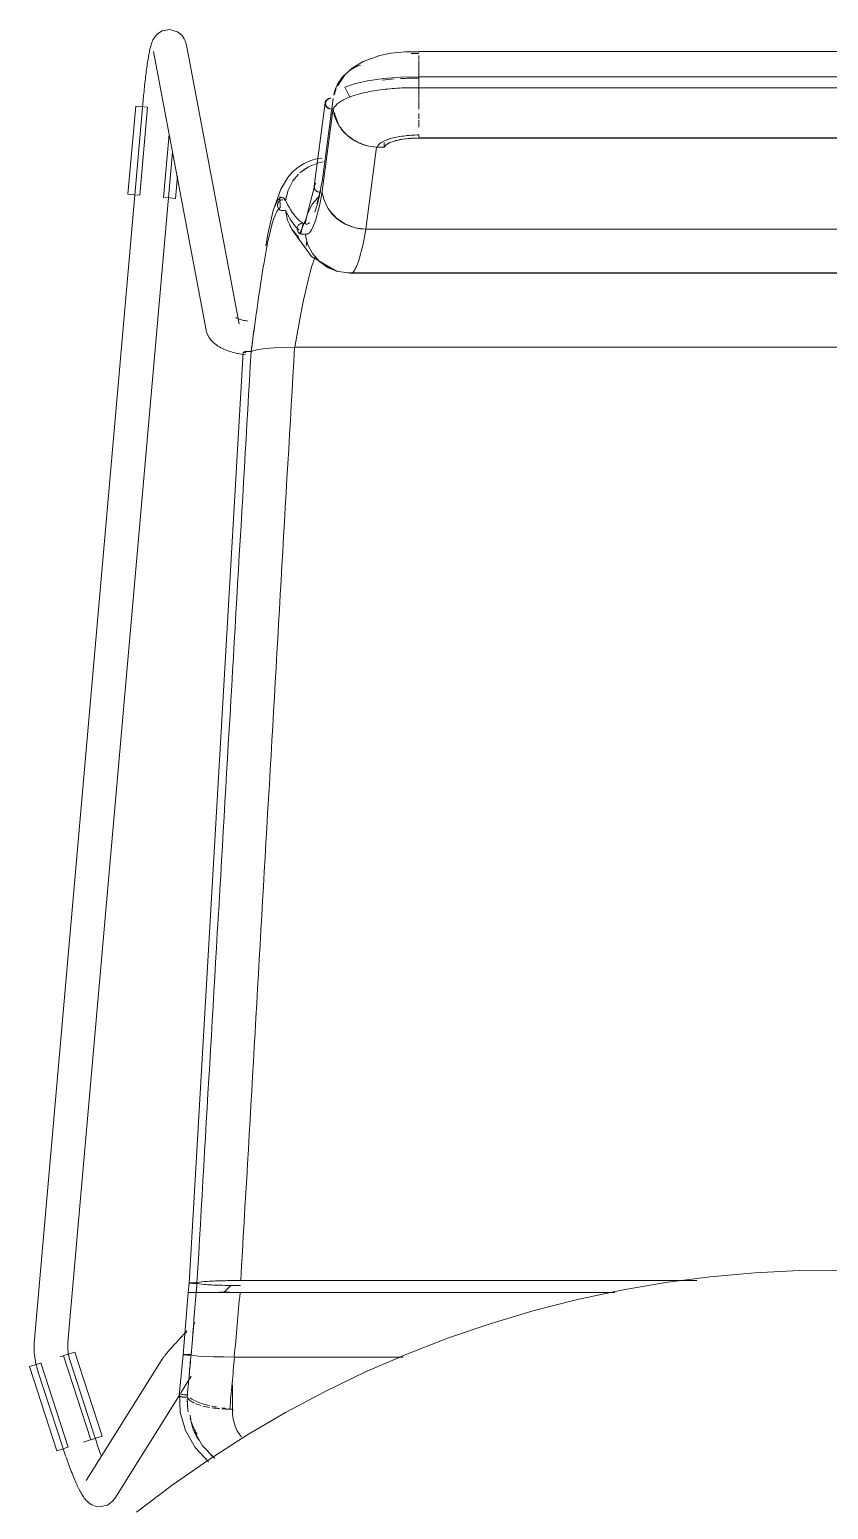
# Model space of a CAD drawing. Header units: millimetres. Extents: x 155927 to 295199, y -4084 to 97293.
# Drawn here: x 157000 to 157285, y 12421 to 12948 of the extents above; entities that cross this region are included whole.
import ezdxf

# ---------------------------------------------------------------- set-up
doc = ezdxf.new("R2010")
doc.units = ezdxf.units.MM
doc.header["$MEASUREMENT"] = 0
doc.layers.add('I-FURN', color=8, linetype='CONTINUOUS', lineweight=9)

msp = doc.modelspace()

# ---------------------------------------------------------------- linework, layer by layer
at = {"layer": 'I-FURN'}
for p, q in [((157045.99, 12946.8), (157045.14, 12945.89)), ((157047.65, 12947.84), (157045.99, 12946.8)), ((157050.41, 12948.32), (157047.65, 12947.84)), ((157053.16, 12947.49), (157050.41, 12948.32)), ((157053.16, 12947.49), (157054.74, 12946.17)), ((157043.38, 12941.71), (157043.28, 12941.29)), ((157043.48, 12942.13), (157043.38, 12941.71)), ((157043.59, 12942.53), (157043.48, 12942.13)), ((157043.71, 12942.93), (157043.59, 12942.53)), ((157043.83, 12943.32), (157043.71, 12942.93)), ((157043.97, 12943.73), (157043.83, 12943.32)), ((157044.14, 12944.15), (157043.97, 12943.73)), ((157044.36, 12944.63), (157044.14, 12944.15)), ((157044.66, 12945.19), (157044.36, 12944.63)), ((157045.14, 12945.89), (157044.66, 12945.19)), ((157054.74, 12946.17), (157055.48, 12945.09)), ((157055.48, 12945.09), (157055.86, 12944.29)), ((157055.86, 12944.29), (157056.07, 12943.66)), ((157056.07, 12943.66), (157056.21, 12943.15)), ((157056.21, 12943.15), (157056.3, 12942.73)), ((157075.11, 12843.44), (157056.3, 12942.73)), ((157042.43, 12936.66), (157042.34, 12936.06)), ((157042.52, 12937.24), (157042.43, 12936.66)), ((157042.61, 12937.81), (157042.52, 12937.24)), ((157042.71, 12938.36), (157042.61, 12937.81)), ((157042.8, 12938.9), (157042.71, 12938.36)), ((157042.89, 12939.41), (157042.8, 12938.9)), ((157042.99, 12939.91), (157042.89, 12939.41)), ((157043.08, 12940.39), (157042.99, 12939.91)), ((157043.18, 12940.84), (157043.08, 12940.39)), ((157043.28, 12941.29), (157043.18, 12940.84)), ((157044.51, 12940.5), (157063.32, 12841.21)), ((157119.27, 12937.01), (157115.39, 12934.62)), ((157125.32, 12939.14), (157119.27, 12937.01)), ((157129.35, 12939.93), (157125.32, 12939.14)), ((157134.17, 12940.43), (157129.35, 12939.93)), ((157139.2, 12940.55), (157134.17, 12940.43)), ((157139.2, 12940.55), (157139.2, 12940.38)), ((157434.05, 12940.55), (157139.2, 12940.55)), ((157139.2, 12940.25), (157139.2, 12940.53)), ((157139.2, 12937.3), (157139.2, 12939.05)), ((157139.2, 12934.45), (157139.2, 12937.03)), ((157041.72, 12931.43), (157041.64, 12930.72)), ((157041.81, 12932.13), (157041.72, 12931.43)), ((157041.89, 12932.81), (157041.81, 12932.13)), ((157041.98, 12933.49), (157041.89, 12932.81)), ((157042.07, 12934.15), (157041.98, 12933.49)), ((157042.16, 12934.8), (157042.07, 12934.15)), ((157042.25, 12935.44), (157042.16, 12934.8)), ((157042.34, 12936.06), (157042.25, 12935.44)), ((157112.91, 12932.32), (157110.23, 12928.43)), ((157115.39, 12934.62), (157112.91, 12932.32)), ((157126.54, 12930.93), (157120.92, 12930.08)), ((157132.66, 12931.41), (157126.54, 12930.93)), ((157139.2, 12931.51), (157132.66, 12931.41)), ((157139.2, 12934.29), (157139.2, 12931.27)), ((157139.2, 12931.26), (157139.2, 12934.28)), ((157434.05, 12931.51), (157139.2, 12931.51)), ((157139.2, 12927.66), (157139.2, 12931.51)), ((157139.2, 12931.51), (157139.2, 12931.44)), ((157139.2, 12931.44), (157139.2, 12931.24)), ((157139.2, 12931.24), (157139.2, 12930.94)), ((157139.2, 12930.94), (157139.2, 12930.55)), ((157041.11, 12925.56), (157041.04, 12924.81)), ((157041.18, 12926.31), (157041.11, 12925.56)), ((157041.25, 12927.06), (157041.18, 12926.31)), ((157041.32, 12927.8), (157041.25, 12927.06)), ((157041.4, 12928.54), (157041.32, 12927.8)), ((157041.48, 12929.27), (157041.4, 12928.54)), ((157041.56, 12930), (157041.48, 12929.27)), ((157041.64, 12930.72), (157041.56, 12930)), ((157110.23, 12928.43), (157110.13, 12928.23)), ((157116.23, 12928.98), (157112.77, 12927.82)), ((157112.77, 12927.82), (157114.53, 12924.28)), ((157120.92, 12930.08), (157116.23, 12928.98)), ((157139.2, 12930.55), (157139.2, 12930.09)), ((157139.2, 12930.09), (157139.2, 12929.6)), ((157139.2, 12929.6), (157139.2, 12929.1)), ((157139.2, 12929.1), (157139.2, 12928.63)), ((157139.2, 12928.63), (157139.2, 12928.21)), ((157139.2, 12928.21), (157139.2, 12927.88)), ((157139.2, 12927.88), (157139.2, 12927.66)), ((157139.2, 12927.58), (157139.2, 12923.76)), ((157139.2, 12923.76), (157139.2, 12927.58)), ((157139.2, 12927.55), (157434.05, 12927.55)), ((157041.03, 12924.65), (157002.08, 12481.33)), ((157035.45, 12889.63), (157038.21, 12921.04)), ((157038.21, 12921.04), (157040.26, 12920.86)), ((157039.68, 12889.26), (157042.44, 12920.67)), ((157040.26, 12920.86), (157042.32, 12920.68)), ((157041.04, 12924.81), (157041.03, 12924.65)), ((157105.75, 12922.24), (157101.9, 12892.46)), ((157108.59, 12923.8), (157104.75, 12894.1)), ((157108.13, 12920.27), (157107.82, 12917.83)), ((157139.2, 12920.01), (157139.2, 12923.57)), ((157108.57, 12920.26), (157104.73, 12890.55)), ((157139.2, 12916.54), (157139.2, 12918.38)), ((157139.2, 12913.56), (157139.2, 12916.02)), ((157050.11, 12911), (157048.13, 12888.52)), ((157014.03, 12480.28), (157051.31, 12904.63)), ((157120.27, 12877.18), (157124.13, 12906.46)), ((157124.13, 12906.46), (157126.85, 12906.39)), ((157126.85, 12908.05), (157126.85, 12906.39)), ((157126.85, 12906.39), (157127.49, 12907.25)), ((157127.49, 12907.25), (157128.84, 12908.04)), ((157128.84, 12908.04), (157130.82, 12908.71)), ((157130.82, 12908.71), (157133.31, 12909.22)), ((157133.31, 12909.22), (157136.17, 12909.54)), ((157136.17, 12909.54), (157139.2, 12909.65)), ((157434.05, 12909.7), (157139.2, 12909.7)), ((157139.2, 12909.65), (157434.06, 12909.65)), ((157096.14, 12899.25), (157094.16, 12897.57)), ((157098.33, 12900.63), (157096.14, 12899.25)), ((157099.83, 12899.4), (157096.75, 12897.22)), ((157100.7, 12901.65), (157098.33, 12900.63)), ((157103.35, 12900.8), (157099.83, 12899.4)), ((157103.21, 12902.31), (157100.7, 12901.65)), ((157104.63, 12902.46), (157103.21, 12902.31)), ((157105.09, 12901.17), (157103.35, 12900.8)), ((157103.35, 12900.79), (157105.1, 12901.16)), ((157052.36, 12888.15), (157053.06, 12896.04)), ((157092.42, 12895.6), (157089.92, 12891.49)), ((157094.16, 12897.57), (157092.42, 12895.6)), ((157094.27, 12894.4), (157092.53, 12891.08)), ((157096.26, 12896.76), (157094.27, 12894.4)), ((157096.75, 12897.22), (157098.87, 12898.82)), ((157103.49, 12888.59), (157104.87, 12894.88)), ((157037.5, 12889.45), (157035.45, 12889.63)), ((157039.56, 12889.27), (157037.5, 12889.45)), ((157089.92, 12891.49), (157087.25, 12883.86)), ((157090.72, 12888.37), (157089.55, 12888.69)), ((157089.55, 12888.69), (157089.75, 12884.84)), ((157092.53, 12891.08), (157091.63, 12887.45)), ((157101.91, 12892.54), (157098.94, 12880.93)), ((157103.74, 12889.06), (157101.23, 12886.19)), ((157101.95, 12892.7), (157101.88, 12892.23)), ((157101.88, 12892.23), (157101.95, 12891.76)), ((157102.14, 12893.14), (157101.95, 12892.7)), ((157101.95, 12891.76), (157102.14, 12891.32)), ((157102.43, 12893.52), (157102.14, 12893.14)), ((157102.14, 12891.32), (157102.43, 12890.93)), ((157102.43, 12890.93), (157102.81, 12890.63)), ((157102.81, 12890.63), (157103.27, 12890.44)), ((157103.27, 12890.44), (157103.76, 12890.36)), ((157103.76, 12890.36), (157104.26, 12890.4)), ((157050.32, 12888.33), (157048.26, 12888.51)), ((157052.36, 12888.15), (157050.32, 12888.33)), ((157087.25, 12883.86), (157085.36, 12875.34)), ((157088.75, 12885.74), (157088.83, 12886.23)), ((157088.82, 12886.23), (157088.75, 12885.74)), ((157088.81, 12885.26), (157088.75, 12885.74)), ((157088.75, 12885.74), (157088.81, 12885.26)), ((157089, 12884.8), (157088.81, 12885.26)), ((157088.81, 12885.26), (157088.99, 12884.8)), ((157089.02, 12886.68), (157088.82, 12886.23)), ((157088.83, 12886.23), (157089.02, 12886.68)), ((157088.99, 12884.8), (157089.28, 12884.39)), ((157089.28, 12884.4), (157089, 12884.8)), ((157089.02, 12886.68), (157089.32, 12887.08)), ((157089.32, 12887.08), (157089.02, 12886.68)), ((157089.66, 12884.08), (157089.28, 12884.4)), ((157089.28, 12884.39), (157089.66, 12884.08)), ((157089.71, 12887.39), (157089.32, 12887.08)), ((157089.32, 12887.08), (157089.71, 12887.38)), ((157090.11, 12883.87), (157089.66, 12884.08)), ((157089.66, 12884.08), (157090.11, 12883.87)), ((157089.71, 12887.38), (157090.17, 12887.58)), ((157090.16, 12887.58), (157089.71, 12887.39)), ((157090.6, 12883.78), (157090.11, 12883.87)), ((157090.11, 12883.87), (157090.6, 12883.78)), ((157090.66, 12887.66), (157090.16, 12887.58)), ((157090.17, 12887.58), (157090.66, 12887.65)), ((157091.1, 12883.81), (157090.6, 12883.78)), ((157090.6, 12883.78), (157091.1, 12883.81)), ((157091.58, 12883.96), (157091.1, 12883.81)), ((157091.1, 12883.81), (157091.58, 12883.96)), ((157091.16, 12887.61), (157091.63, 12887.45)), ((157091.63, 12887.45), (157091.16, 12887.61)), ((157092.37, 12880.35), (157091.58, 12883.96)), ((157091.58, 12883.96), (157092.36, 12880.35)), ((157101.23, 12886.19), (157099.48, 12882.79)), ((157102.74, 12886.16), (157103.49, 12888.59)), ((157107.36, 12883.79), (157109.84, 12881.05)), ((157092.36, 12880.35), (157094, 12877.02)), ((157094.01, 12877.02), (157092.37, 12880.35)), ((157093.95, 12876.95), (157093.06, 12878.7)), ((157095.81, 12877.81), (157096, 12878.28)), ((157096, 12878.28), (157095.81, 12877.82)), ((157096, 12878.28), (157096.3, 12878.68)), ((157096.29, 12878.68), (157096, 12878.28)), ((157096.67, 12878.99), (157096.29, 12878.68)), ((157096.3, 12878.68), (157096.68, 12878.99)), ((157097.13, 12879.2), (157096.67, 12878.99)), ((157096.68, 12878.99), (157097.13, 12879.19)), ((157098.94, 12880.93), (157096.77, 12875.6)), ((157097.91, 12879.36), (157097.07, 12875.47)), ((157097.13, 12879.19), (157097.62, 12879.28)), ((157097.62, 12879.28), (157097.13, 12879.2)), ((157097.62, 12879.28), (157098.12, 12879.24)), ((157098.11, 12879.24), (157097.62, 12879.28)), ((157098.58, 12879.08), (157098.11, 12879.24)), ((157098.12, 12879.24), (157098.59, 12879.08)), ((157099.48, 12882.79), (157098.58, 12879.08)), ((157098.59, 12879.08), (157098.81, 12880.49)), ((157109.84, 12881.05), (157112.96, 12878.97)), ((157112.96, 12878.97), (157116.5, 12877.66)), ((157085.36, 12875.34), (157084.62, 12871.27)), ((157100.93, 12867.41), (157093.95, 12876.95)), ((157094, 12877.02), (157096.4, 12874.19)), ((157096.4, 12874.19), (157094.01, 12877.02)), ((157095.81, 12877.82), (157095.74, 12877.32)), ((157095.74, 12877.32), (157095.81, 12876.83)), ((157095.75, 12877.32), (157095.81, 12877.81)), ((157095.81, 12876.83), (157095.75, 12877.32)), ((157096, 12876.37), (157095.81, 12876.83)), ((157095.81, 12876.83), (157096, 12876.37)), ((157096.3, 12875.97), (157096, 12876.37)), ((157096, 12876.37), (157096.29, 12875.97)), ((157096.29, 12875.97), (157096.67, 12875.66)), ((157096.68, 12875.66), (157096.3, 12875.97)), ((157096.67, 12875.66), (157097.13, 12875.45)), ((157097.13, 12875.46), (157096.68, 12875.66)), ((157097.62, 12875.37), (157097.13, 12875.46)), ((157097.13, 12875.45), (157097.62, 12875.37)), ((157098.12, 12875.41), (157097.62, 12875.37)), ((157097.62, 12875.37), (157098.11, 12875.41)), ((157098.11, 12875.41), (157098.58, 12875.57)), ((157098.59, 12875.57), (157098.12, 12875.41)), ((157098.58, 12875.57), (157099.48, 12871.86)), ((157116.5, 12877.66), (157120.27, 12877.18)), ((157452.98, 12877.18), (157120.27, 12877.18)), ((157120.27, 12877.18), (157452.98, 12877.18)), ((157101.24, 12868.47), (157099.48, 12871.86)), ((157099.48, 12871.86), (157101.23, 12868.46)), ((157101.23, 12868.46), (157103.74, 12865.59)), ((157103.74, 12865.6), (157101.24, 12868.47)), ((157109.59, 12862.29), (157100.93, 12867.41)), ((157106.88, 12863.42), (157103.74, 12865.6)), ((157103.74, 12865.59), (157106.88, 12863.42)), ((157109.74, 12862.22), (157106.56, 12863.6)), ((157110.45, 12862.06), (157106.88, 12863.42)), ((157106.88, 12863.42), (157110.45, 12862.05)), ((157114.78, 12861.43), (157109.74, 12862.22)), ((157114.24, 12861.58), (157110.45, 12862.06)), ((157110.45, 12862.05), (157114.24, 12861.58)), ((157459.02, 12861.58), (157114.24, 12861.58)), ((157114.24, 12861.58), (157459.02, 12861.58)), ((157114.77, 12861.43), (157419.57, 12861.43)), ((157063.32, 12841.21), (157063.58, 12840.22)), ((157073.89, 12845.67), (157073.92, 12845.66)), ((157073.92, 12845.66), (157073.99, 12845.61)), ((157073.99, 12845.61), (157074.08, 12845.57)), ((157074.08, 12845.57), (157074.23, 12845.49)), ((157074.23, 12845.49), (157074.42, 12845.4)), ((157074.42, 12845.4), (157074.65, 12845.31)), ((157074.65, 12845.31), (157074.92, 12845.21)), ((157074.92, 12845.21), (157075.23, 12845.1)), ((157075.23, 12845.1), (157075.56, 12844.99)), ((157075.56, 12844.99), (157075.93, 12844.89)), ((157075.93, 12844.89), (157076.32, 12844.78)), ((157076.32, 12844.78), (157076.74, 12844.67)), ((157076.74, 12844.67), (157077.19, 12844.57)), ((157077.19, 12844.57), (157077.66, 12844.47)), ((157077.66, 12844.47), (157078.15, 12844.37)), ((157063.58, 12840.22), (157063.94, 12839.33)), ((157063.94, 12839.33), (157064.38, 12838.54)), ((157064.38, 12838.54), (157064.86, 12837.85)), ((157064.86, 12837.85), (157065.37, 12837.25)), ((157065.37, 12837.25), (157065.89, 12836.73)), ((157065.89, 12836.73), (157066.42, 12836.28)), ((157066.42, 12836.28), (157066.96, 12835.88)), ((157066.96, 12835.88), (157067.49, 12835.52)), ((157057.22, 12501.45), (157076.51, 12833.36)), ((157067.49, 12835.52), (157068.03, 12835.19)), ((157068.03, 12835.19), (157068.57, 12834.9)), ((157068.57, 12834.9), (157069.12, 12834.63)), ((157069.12, 12834.63), (157069.68, 12834.38)), ((157069.68, 12834.38), (157070.25, 12834.15)), ((157070.25, 12834.15), (157070.83, 12833.93)), ((157070.83, 12833.93), (157071.42, 12833.72)), ((157071.42, 12833.72), (157072.03, 12833.53)), ((157072.03, 12833.53), (157072.65, 12833.34)), ((157072.65, 12833.34), (157073.28, 12833.17)), ((157073.28, 12833.17), (157073.92, 12833.01)), ((157073.92, 12833.01), (157074.57, 12832.86)), ((157074.57, 12832.86), (157075.24, 12832.71)), ((157075.24, 12832.71), (157075.92, 12832.58)), ((157075.92, 12832.58), (157076.62, 12832.45)), ((157076.57, 12833.31), (157076.51, 12833.36)), ((157076.52, 12833.36), (157076.58, 12833.31)), ((157076.62, 12832.45), (157077.32, 12832.34)), ((157076.76, 12833.26), (157077.05, 12833.21)), ((157077.05, 12833.21), (157076.76, 12833.26)), ((157077.08, 12833.51), (157076.78, 12833.46)), ((157076.78, 12833.46), (157077.07, 12833.51)), ((157077.05, 12833.21), (157077.43, 12833.18)), ((157077.43, 12833.18), (157077.05, 12833.21)), ((157077.07, 12833.51), (157077.46, 12833.54)), ((157077.46, 12833.54), (157077.08, 12833.51)), ((157077.92, 12833.56), (157077.46, 12833.54)), ((157077.46, 12833.54), (157077.92, 12833.56)), ((157078.41, 12833.57), (157077.92, 12833.56)), ((157077.92, 12833.56), (157078.41, 12833.57)), ((157078.91, 12833.57), (157078.41, 12833.57)), ((157078.41, 12833.57), (157078.91, 12833.57)), ((157079.38, 12833.55), (157078.91, 12833.57)), ((157078.91, 12833.57), (157079.38, 12833.55)), ((157079.38, 12833.55), (157080.28, 12833.95)), ((157080.28, 12833.95), (157079.38, 12833.55)), ((157082.03, 12834.32), (157080.28, 12833.95)), ((157080.28, 12833.95), (157082.02, 12834.31)), ((157082.03, 12834.32), (157084.49, 12834.63)), ((157084.52, 12834.63), (157082.03, 12834.32)), ((157087.63, 12834.87), (157084.52, 12834.63)), ((157084.52, 12834.63), (157087.58, 12834.86)), ((157087.62, 12834.87), (157091.1, 12835.02)), ((157091.16, 12835.02), (157087.63, 12834.87)), ((157091.16, 12835.02), (157094.85, 12835.08)), ((157094.93, 12835.08), (157091.16, 12835.02)), ((157478.33, 12835.08), (157094.93, 12835.08)), ((157094.93, 12835.08), (157478.33, 12835.08)), ((157243.03, 12503.66), (157227.17, 12501.6)), ((157258.97, 12505.08), (157243.03, 12503.66)), ((157274.95, 12505.87), (157258.97, 12505.08)), ((157290.95, 12506.02), (157274.95, 12505.87)), ((157057.22, 12501.45), (157056.95, 12498.09)), ((157057.29, 12501.48), (157057.22, 12501.45)), ((157057.22, 12501.45), (157057.29, 12501.42)), ((157057.48, 12501.51), (157057.29, 12501.48)), ((157057.29, 12501.42), (157057.48, 12501.4)), ((157057.77, 12501.53), (157057.48, 12501.51)), ((157057.48, 12501.4), (157057.78, 12501.37)), ((157058.15, 12501.55), (157057.77, 12501.53)), ((157057.78, 12501.37), (157058.16, 12501.36)), ((157058.6, 12501.56), (157058.15, 12501.55)), ((157058.16, 12501.36), (157058.61, 12501.35)), ((157059.09, 12501.56), (157058.6, 12501.56)), ((157058.61, 12501.35), (157059.1, 12501.34)), ((157059.59, 12501.56), (157059.09, 12501.56)), ((157059.1, 12501.34), (157059.6, 12501.34)), ((157060.06, 12501.55), (157059.59, 12501.56)), ((157059.6, 12501.34), (157060.07, 12501.35)), ((157060.95, 12501.76), (157060.06, 12501.55)), ((157060.07, 12501.35), (157060.97, 12501.14)), ((157062.7, 12501.95), (157060.95, 12501.76)), ((157060.97, 12501.14), (157062.72, 12500.95)), ((157065.2, 12502.12), (157062.7, 12501.95)), ((157062.72, 12500.95), (157065.22, 12500.79)), ((157068.33, 12502.24), (157065.2, 12502.12)), ((157065.22, 12500.79), (157068.33, 12500.66)), ((157071.89, 12502.32), (157068.33, 12502.24)), ((157068.33, 12500.66), (157071.88, 12500.59)), ((157072.19, 12500.7), (157069.62, 12498.03)), ((157071.88, 12500.59), (157075.57, 12500.56)), ((157075.68, 12502.35), (157071.89, 12502.32)), ((157238.27, 12502.35), (157075.68, 12502.35)), ((157075.68, 12502.35), (157238.27, 12502.35)), ((157211.4, 12498.9), (157195.75, 12495.58)), ((157227.17, 12501.6), (157211.4, 12498.9)), ((157055.12, 12475.89), (157056.95, 12498.09)), ((157057.02, 12498.09), (157056.95, 12498.09)), ((157056.95, 12498.09), (157057.02, 12498.09)), ((157057.02, 12498.09), (157056.95, 12498.09)), ((157056.95, 12498.09), (157057.01, 12498.09)), ((157057.01, 12498.09), (157057.2, 12498.09)), ((157057.02, 12498.09), (157057.21, 12498.1)), ((157057.21, 12498.1), (157057.02, 12498.09)), ((157057.21, 12498.09), (157057.02, 12498.09)), ((157057.2, 12498.09), (157057.49, 12498.09)), ((157057.21, 12498.1), (157057.5, 12498.1)), ((157057.5, 12498.1), (157057.21, 12498.1)), ((157057.5, 12498.09), (157057.21, 12498.09)), ((157057.49, 12498.09), (157057.88, 12498.09)), ((157057.5, 12498.1), (157057.89, 12498.1)), ((157057.88, 12498.1), (157057.5, 12498.1)), ((157057.88, 12498.09), (157057.5, 12498.09)), ((157058.33, 12498.1), (157057.88, 12498.1)), ((157058.33, 12498.09), (157057.88, 12498.09)), ((157057.88, 12498.09), (157058.33, 12498.09)), ((157057.89, 12498.1), (157058.34, 12498.1)), ((157058.83, 12498.1), (157058.33, 12498.1)), ((157058.82, 12498.08), (157058.33, 12498.09)), ((157058.33, 12498.09), (157058.82, 12498.08)), ((157058.34, 12498.1), (157058.83, 12498.1)), ((157059.32, 12498.08), (157058.82, 12498.08)), ((157058.82, 12498.08), (157059.32, 12498.08)), ((157058.83, 12498.1), (157059.33, 12498.1)), ((157059.32, 12498.1), (157058.83, 12498.1)), ((157059.79, 12498.1), (157059.32, 12498.1)), ((157059.79, 12498.09), (157059.32, 12498.08)), ((157059.32, 12498.08), (157059.79, 12498.09)), ((157059.33, 12498.1), (157059.8, 12498.1)), ((157060.68, 12498.07), (157059.79, 12498.09)), ((157059.79, 12498.09), (157060.67, 12498.07)), ((157060.67, 12498.07), (157062.42, 12498.06)), ((157062.43, 12498.06), (157060.68, 12498.07)), ((157061.3, 12498.12), (157062.44, 12498.13)), ((157062.44, 12498.13), (157061.3, 12498.12)), ((157062.42, 12498.06), (157064.92, 12498.05)), ((157064.92, 12498.05), (157062.43, 12498.06)), ((157062.44, 12498.13), (157064.94, 12498.14)), ((157064.94, 12498.14), (157062.44, 12498.13)), ((157064.92, 12498.05), (157068.06, 12498.04)), ((157068.06, 12498.04), (157064.93, 12498.05)), ((157071.62, 12498.15), (157068.06, 12498.15)), ((157071.62, 12498.03), (157068.06, 12498.04)), ((157068.06, 12498.04), (157071.62, 12498.03)), ((157068.07, 12498.15), (157071.62, 12498.15)), ((157071.62, 12498.03), (157075.41, 12498.03)), ((157075.41, 12498.03), (157071.63, 12498.03)), ((157209.05, 12498.03), (157075.41, 12498.03)), ((157075.41, 12498.03), (157209.05, 12498.03)), ((157195.75, 12495.58), (157180.24, 12491.63)), ((157180.24, 12491.63), (157164.91, 12487.07)), ((157054.3, 12482.02), (157054.72, 12482.47)), ((157054.72, 12482.47), (157055.15, 12482.93)), ((157055.15, 12482.93), (157055.59, 12483.4)), ((157055.59, 12483.4), (157056.04, 12483.88)), ((157056.04, 12483.88), (157056.49, 12484.36)), ((157058.85, 12486.85), (157059.34, 12487.35)), ((157164.91, 12487.07), (157149.77, 12481.9)), ((157002, 12480.19), (157001.97, 12479.05)), ((157001.97, 12479.05), (157001.98, 12477.9)), ((157001.98, 12477.9), (157002.04, 12476.76)), ((157002.08, 12481.33), (157002, 12480.19)), ((157013.97, 12478.93), (157013.99, 12479.59)), ((157013.98, 12478.27), (157013.97, 12478.93)), ((157014.01, 12477.61), (157013.98, 12478.27)), ((157013.99, 12479.59), (157014.03, 12480.25)), ((157014.07, 12476.95), (157014.01, 12477.61)), ((157014.03, 12480.25), (157014.03, 12480.28)), ((157049.63, 12476.87), (157049.88, 12477.15)), ((157049.88, 12477.15), (157050.13, 12477.44)), ((157050.13, 12477.44), (157050.41, 12477.75)), ((157050.41, 12477.75), (157050.69, 12478.08)), ((157050.69, 12478.08), (157050.99, 12478.41)), ((157050.99, 12478.41), (157051.31, 12478.76)), ((157051.31, 12478.76), (157051.64, 12479.13)), ((157051.64, 12479.13), (157051.98, 12479.51)), ((157051.98, 12479.51), (157052.34, 12479.9)), ((157052.34, 12479.9), (157052.71, 12480.3)), ((157052.71, 12480.3), (157053.09, 12480.71)), ((157053.09, 12480.71), (157053.48, 12481.14)), ((157053.48, 12481.14), (157053.88, 12481.57)), ((157053.88, 12481.57), (157054.3, 12482.02)), ((157149.77, 12481.9), (157134.85, 12476.13)), ((157000.37, 12471.64), (157002.32, 12472.27)), ((157002.04, 12476.76), (157002.15, 12475.63)), ((157002.15, 12475.63), (157002.3, 12474.49)), ((157002.3, 12474.49), (157002.49, 12473.37)), ((157002.32, 12472.27), (157004.29, 12472.91)), ((157002.49, 12473.37), (157002.74, 12472.25)), ((157002.74, 12472.25), (157003.02, 12471.15)), ((157014.1, 12442.94), (157004.41, 12472.95)), ((157011.22, 12475.15), (157012.38, 12475.52)), ((157012.48, 12475.56), (157022.17, 12445.55)), ((157012.6, 12475.59), (157014.57, 12476.23)), ((157014.16, 12476.29), (157014.07, 12476.95)), ((157014.28, 12475.64), (157014.16, 12476.29)), ((157014.42, 12474.99), (157014.28, 12475.64)), ((157014.58, 12474.35), (157014.42, 12474.99)), ((157014.57, 12476.23), (157016.52, 12476.86)), ((157014.78, 12473.72), (157014.58, 12474.35)), ((157023.49, 12446.9), (157014.78, 12473.72)), ((157026.21, 12446.85), (157016.52, 12476.86)), ((157047.87, 12474.62), (157020.57, 12431.04)), ((157047.87, 12474.62), (157048.09, 12474.95)), ((157048.09, 12474.95), (157048.27, 12475.21)), ((157048.27, 12475.21), (157048.44, 12475.44)), ((157048.44, 12475.44), (157048.62, 12475.66)), ((157048.62, 12475.66), (157048.8, 12475.88)), ((157048.8, 12475.88), (157048.99, 12476.11)), ((157048.99, 12476.11), (157049.19, 12476.35)), ((157049.19, 12476.35), (157049.4, 12476.6)), ((157049.4, 12476.6), (157049.63, 12476.87)), ((157053.7, 12461.4), (157055.12, 12475.89)), ((157055.19, 12475.92), (157055.12, 12475.89)), ((157055.12, 12475.89), (157055.19, 12475.92)), ((157055.19, 12475.87), (157055.12, 12475.89)), ((157055.12, 12475.89), (157055.19, 12475.87)), ((157055.37, 12475.94), (157055.19, 12475.92)), ((157055.19, 12475.92), (157055.38, 12475.94)), ((157055.19, 12475.87), (157055.38, 12475.84)), ((157055.66, 12475.96), (157055.37, 12475.94)), ((157055.38, 12475.94), (157055.67, 12475.96)), ((157055.38, 12475.84), (157055.67, 12475.82)), ((157055.68, 12475.82), (157055.38, 12475.84)), ((157055.67, 12475.82), (157056.06, 12475.8)), ((157056.06, 12475.8), (157055.68, 12475.82)), ((157056.5, 12475.99), (157056.05, 12475.98)), ((157056.05, 12475.98), (157056.5, 12475.99)), ((157056.06, 12475.8), (157056.51, 12475.79)), ((157056.52, 12475.79), (157056.06, 12475.8)), ((157056.99, 12475.99), (157056.5, 12475.99)), ((157056.5, 12475.99), (157056.99, 12475.99)), ((157056.51, 12475.79), (157057, 12475.79)), ((157057.01, 12475.79), (157056.52, 12475.79)), ((157057.49, 12475.99), (157056.99, 12475.99)), ((157056.99, 12475.99), (157057.49, 12475.99)), ((157057, 12475.79), (157057.5, 12475.79)), ((157057.5, 12475.79), (157057.01, 12475.79)), ((157057.96, 12475.98), (157057.49, 12475.99)), ((157057.49, 12475.99), (157057.96, 12475.98)), ((157057.5, 12475.79), (157057.97, 12475.8)), ((157057.97, 12475.8), (157057.5, 12475.79)), ((157058.86, 12475.61), (157057.97, 12475.8)), ((157057.97, 12475.8), (157058.86, 12475.61)), ((157058.86, 12475.61), (157060.6, 12475.43)), ((157060.58, 12475.43), (157058.86, 12475.61)), ((157063.04, 12475.28), (157060.58, 12475.43)), ((157060.6, 12475.43), (157063.08, 12475.28)), ((157066.11, 12475.16), (157063.07, 12475.28)), ((157063.08, 12475.28), (157066.18, 12475.16)), ((157069.61, 12475.09), (157066.17, 12475.16)), ((157066.18, 12475.16), (157069.61, 12475.09)), ((157069.71, 12475.09), (157073.47, 12475.06)), ((157073.35, 12475.06), (157069.71, 12475.09)), ((157073.47, 12475.06), (157133.59, 12475.06)), ((157133.59, 12475.06), (157073.47, 12475.06)), ((157134.85, 12476.13), (157120.17, 12469.76)), ((157010.05, 12441.64), (157000.37, 12471.64)), ((157003.02, 12471.15), (157003.35, 12470.05)), ((157003.35, 12470.05), (157003.36, 12470.01)), ((157003.36, 12470.01), (157012.08, 12443.19)), ((157054.3, 12462.28), (157058.04, 12468.25)), ((157120.17, 12469.76), (157105.76, 12462.81)), ((157030.74, 12424.67), (157053.77, 12461.43)), ((157053.82, 12462.29), (157054.11, 12455.39)), ((157072.76, 12465.02), (157072.76, 12455.27)), ((157105.76, 12462.81), (157091.64, 12455.29)), ((157072.82, 12456.51), (157071.77, 12456.51)), ((157054.11, 12455.39), (157055.98, 12448.87)), ((157091.64, 12455.29), (157077.83, 12447.22)), ((157019.59, 12444.72), (157022.07, 12445.52)), ((157024.26, 12446.22), (157022.28, 12445.59)), ((157023.6, 12446.57), (157023.49, 12446.9)), ((157023.82, 12445.88), (157023.6, 12446.57)), ((157024.05, 12445.19), (157023.82, 12445.88)), ((157026.21, 12446.85), (157024.26, 12446.22)), ((157055.98, 12448.87), (157059.37, 12442.85)), ((157058.69, 12449.27), (157062.05, 12443.44)), ((157077.83, 12447.22), (157064.35, 12438.59)), ((157012.01, 12442.27), (157010.05, 12441.64)), ((157013.98, 12442.9), (157012.01, 12442.27)), ((157012.23, 12442.74), (157012.08, 12443.19)), ((157012.47, 12442), (157012.23, 12442.74)), ((157012.72, 12441.26), (157012.47, 12442)), ((157012.97, 12440.53), (157012.72, 12441.26)), ((157013.22, 12439.8), (157012.97, 12440.53)), ((157024.29, 12444.51), (157024.05, 12445.19)), ((157024.52, 12443.83), (157024.29, 12444.51)), ((157024.76, 12443.15), (157024.52, 12443.83)), ((157024.99, 12442.49), (157024.76, 12443.15)), ((157025.23, 12441.83), (157024.99, 12442.49)), ((157025.46, 12441.18), (157025.23, 12441.83)), ((157025.7, 12440.55), (157025.46, 12441.18)), ((157025.93, 12439.93), (157025.7, 12440.55)), ((157059.37, 12442.85), (157064.11, 12437.7)), ((157062.05, 12443.44), (157066.32, 12438.96)), ((157013.47, 12439.08), (157013.22, 12439.8)), ((157013.72, 12438.36), (157013.47, 12439.08)), ((157013.98, 12437.65), (157013.72, 12438.36)), ((157014.23, 12436.96), (157013.98, 12437.65)), ((157014.49, 12436.27), (157014.23, 12436.96)), ((157014.74, 12435.59), (157014.49, 12436.27)), ((157014.99, 12434.92), (157014.74, 12435.59)), ((157015.25, 12434.27), (157014.99, 12434.92)), ((157064.35, 12438.59), (157051.23, 12429.44)), ((157015.5, 12433.63), (157015.25, 12434.27)), ((157015.75, 12433.01), (157015.5, 12433.63)), ((157016, 12432.39), (157015.75, 12433.01)), ((157016.25, 12431.8), (157016, 12432.39)), ((157016.49, 12431.22), (157016.25, 12431.8)), ((157016.73, 12430.66), (157016.49, 12431.22)), ((157016.97, 12430.11), (157016.73, 12430.66)), ((157017.21, 12429.59), (157016.97, 12430.11)), ((157017.45, 12429.08), (157017.21, 12429.59)), ((157017.68, 12428.59), (157017.45, 12429.08)), ((157017.91, 12428.11), (157017.68, 12428.59)), ((157018.14, 12427.66), (157017.91, 12428.11)), ((157018.37, 12427.22), (157018.14, 12427.66)), ((157018.6, 12426.79), (157018.37, 12427.22)), ((157018.83, 12426.38), (157018.6, 12426.79)), ((157019.06, 12425.98), (157018.83, 12426.38)), ((157019.31, 12425.59), (157019.06, 12425.98)), ((157019.56, 12425.2), (157019.31, 12425.59)), ((157019.84, 12424.81), (157019.56, 12425.2)), ((157020.15, 12424.41), (157019.84, 12424.81)), ((157020.52, 12423.98), (157020.15, 12424.41)), ((157029.84, 12423.55), (157030.74, 12424.67)), ((157051.23, 12429.44), (157038.48, 12419.77)), ((157020.99, 12423.52), (157020.52, 12423.98)), ((157021.61, 12423), (157020.99, 12423.52)), ((157022.53, 12422.43), (157021.61, 12423)), ((157023.91, 12421.91), (157022.53, 12422.43)), ((157025.88, 12421.74), (157023.91, 12421.91)), ((157028.11, 12422.32), (157025.88, 12421.74)), ((157029.84, 12423.55), (157028.11, 12422.32))]:
    msp.add_line(p, q, dxfattribs=at)
for centre, major_axis, ratio, start_param, end_param in [((157139.2, 12936.27), (-12.4, 0), 0.287441, 4.712389, 4.932602), ((157139.2, 12924.8), (0, 15.75), 0.000004, 2.669107, 2.851347), ((157103.84, 12892.23), (1.96, 0), 0.955139, 2.379629, 4.923331), ((157120.4, 12892.25), (15.78, 0), 0.955139, 3.254129, 3.495629), ((157120.4, 12892.25), (15.78, 0), 0.955139, 3.495799, 3.737346), ((157120.4, 12892.25), (15.78, 0), 0.955139, 3.737469, 4.704147)]:
    msp.add_ellipse(centre, major_axis=major_axis, ratio=ratio, start_param=start_param, end_param=end_param, dxfattribs=at)
for points in [[(157134.6, 12940.27), (157136.07, 12940.4), (157137.62, 12940.46), (157139.2, 12940.45)], [(157132.6, 12930.87), (157134.78, 12930.98), (157136.98, 12931.01), (157139.2, 12930.97)], [(157109.04, 12925.13), (157109.19, 12925.81), (157109.4, 12926.49), (157109.65, 12927.15)], [(157126.05, 12930.3), (157127.46, 12930.48), (157128.91, 12930.65), (157130.39, 12930.75)], [(157108.77, 12920.25), (157109.12, 12920.97), (157110.43, 12922.38), (157112.9, 12923.64), (157114.36, 12924.22)], [(157108.57, 12920.26), (157108.72, 12919.01), (157109.3, 12916.64), (157111.06, 12913.3), (157113.59, 12910.46), (157116.74, 12908.27), (157120.34, 12906.86), (157122.84, 12906.5), (157124.13, 12906.46)], [(157110.55, 12914.74), (157109.86, 12916), (157109.45, 12917.37), (157109.12, 12918.75)], [(157124.38, 12906.47), (157124.51, 12907.03), (157125.45, 12908.12), (157128.78, 12909.52), (157133.57, 12910.48), (157137.31, 12910.74), (157139.2, 12910.77)], [(157138.36, 12909.7), (157135.59, 12909.64), (157133.04, 12909.28), (157130.82, 12908.76)], [(157098.59, 12875.57), (157099.61, 12875.02), (157101.66, 12876.99), (157103.7, 12885.05), (157104.73, 12890.55)], [(157102.12, 12883.23), (157102.78, 12885.13), (157103.44, 12887.93), (157104.1, 12890.98)], [(157098.59, 12879.08), (157099.13, 12878.79), (157099.68, 12878.93), (157100.22, 12879.5)], [(157098.98, 12871.11), (157099.03, 12871.58), (157099.09, 12872.04), (157099.14, 12872.51)], [(157114.24, 12861.58), (157114.42, 12861.48), (157114.59, 12861.43), (157114.77, 12861.43)], [(157079.39, 12833.56), (157079.78, 12836.59), (157080.16, 12839.66), (157080.55, 12842.69)], [(157079.38, 12833.55), (157076.16, 12778.31), (157069.72, 12667.72), (157063.28, 12556.96), (157060.06, 12501.55)], [(157085.26, 12668.84), (157088.46, 12724.3), (157091.66, 12779.72), (157094.85, 12835.08)], [(157075.68, 12502.35), (157078.87, 12557.87), (157082.07, 12613.4), (157085.26, 12668.84)], [(157060.07, 12501.35), (157059.47, 12501.34), (157057.96, 12501.34), (157057.22, 12501.41), (157057.22, 12501.45)], [(157059.79, 12498.09), (157059.83, 12498.66), (157059.92, 12499.82), (157060.01, 12500.97), (157060.06, 12501.55)], [(157059.8, 12498.1), (157059.84, 12498.64), (157059.93, 12499.73), (157060.02, 12500.81), (157060.07, 12501.35)], [(157059.79, 12498.09), (157059.48, 12494.37), (157058.88, 12486.93), (157058.28, 12479.51), (157057.97, 12475.8)], [(157074.38, 12486.54), (157074.73, 12490.37), (157075.07, 12494.2), (157075.41, 12498.03)], [(157073.35, 12475.06), (157073.69, 12478.88), (157074.04, 12482.71), (157074.38, 12486.54)], [(157056.54, 12460.84), (157056.77, 12463.29), (157057.25, 12468.24), (157057.73, 12473.27), (157057.97, 12475.8)], [(157057.25, 12468.9), (157057.48, 12471.19), (157057.71, 12473.49), (157057.94, 12475.8)], [(157071.77, 12456.51), (157072.03, 12459.54), (157072.57, 12465.68), (157073.16, 12471.93), (157073.47, 12475.06)], [(157053.88, 12462.15), (157053.92, 12462.1), (157054.05, 12462.01), (157054.34, 12461.88), (157054.73, 12461.76), (157055.18, 12461.67), (157055.68, 12461.6), (157056.17, 12461.57), (157056.49, 12461.57), (157056.64, 12461.58)], [(157059.09, 12458.68), (157058.39, 12459), (157057.25, 12459.7), (157056.68, 12460.45), (157056.54, 12460.84)], [(157056.58, 12460.01), (157056.59, 12459.11), (157056.65, 12458.22), (157056.75, 12457.32)], [(157056.88, 12455.56), (157056.69, 12456.8), (157056.65, 12458.05), (157056.64, 12459.31)], [(157057.55, 12460.49), (157057.95, 12460.17), (157058.48, 12459.84), (157059.12, 12459.53)], [(157059.37, 12459.42), (157060.72, 12458.79), (157062.55, 12458.23), (157064.59, 12457.73)], [(157061.39, 12457.83), (157060.71, 12458.03), (157060.11, 12458.25), (157059.55, 12458.48)], [(157064.57, 12457.11), (157063.73, 12457.25), (157062.92, 12457.42), (157062.18, 12457.61)], [(157065.25, 12457.58), (157065.89, 12457.44), (157066.56, 12457.3), (157067.24, 12457.18)], [(157068.06, 12456.68), (157067.15, 12456.75), (157066.27, 12456.85), (157065.42, 12456.98)], [(157068.93, 12456.93), (157069.4, 12456.86), (157069.88, 12456.81), (157070.36, 12456.76)], [(157071.77, 12456.51), (157070.82, 12456.52), (157069.9, 12456.55), (157068.99, 12456.61)], [(157072.77, 12454.99), (157072.76, 12455.5), (157072.77, 12456), (157072.82, 12456.51)], [(157066.37, 12438.98), (157065.91, 12439.37), (157065.45, 12439.76), (157064.99, 12440.17)]]:
    msp.add_open_spline(points, degree=3, dxfattribs=at)
for points, knots in [([(157113.7, 12933.05), (157112.75, 12932.26), (157111.08, 12930.45), (157109.48, 12927.63), (157109.02, 12925.72), (157108.86, 12924.98)], [0.5, 0.5, 0.5, 0.5, 0.6666667, 0.8333333, 0.9365189, 0.9365189, 0.9365189, 0.9365189]), ([(157118.33, 12935.7), (157117.82, 12935.52), (157116.47, 12934.95), (157115.22, 12934.21), (157114.49, 12933.68)], [0.260519, 0.260519, 0.260519, 0.260519, 0.3333333, 0.4544474, 0.4544474, 0.4544474, 0.4544474]), ([(157114.53, 12924.28), (157115.95, 12924.83), (157119.28, 12925.82), (157125.35, 12926.92), (157132.2, 12927.55), (157136.86, 12927.62), (157139.2, 12927.58)], [0.3397465, 0.3397465, 0.3397465, 0.3397465, 0.5, 0.6666667, 0.8333333, 0.9999948, 0.9999948, 0.9999948, 0.9999948]), ([(157107.72, 12923.84), (157107.57, 12923.84), (157107.35, 12923.83), (157107.06, 12923.76), (157106.79, 12923.66), (157106.47, 12923.48), (157106.16, 12923.19), (157105.92, 12922.83), (157105.79, 12922.48), (157105.74, 12922.17), (157105.73, 12921.9), (157105.77, 12921.63), (157105.84, 12921.38), (157105.95, 12921.13), (157106.15, 12920.82), (157106.47, 12920.49), (157106.87, 12920.26), (157107.22, 12920.14), (157107.48, 12920.09), (157107.64, 12920.07), (157107.72, 12920.07)], [0.1111111, 0.1111111, 0.1111111, 0.1111111, 0.1666667, 0.1944444, 0.2222222, 0.2777778, 0.3333333, 0.3888889, 0.4444444, 0.4791667, 0.5138889, 0.5486111, 0.5833333, 0.6180556, 0.6527778, 0.7222222, 0.7916667, 0.8263889, 0.8611111, 0.8888889, 0.8888889, 0.8888889, 0.8888889]), ([(157107.32, 12920.17), (157107.2, 12920.2), (157106.97, 12920.3), (157106.56, 12920.58), (157106.1, 12921.13), (157105.85, 12922), (157106.08, 12922.78), (157106.47, 12923.29), (157106.86, 12923.59), (157107.31, 12923.78), (157107.64, 12923.82), (157107.81, 12923.82)], [-0.8125, -0.8125, -0.8125, -0.8125, -0.765625, -0.71875, -0.625, -0.5, -0.375, -0.3125, -0.25, -0.1875, -0.125, -0.125, -0.125, -0.125]), ([(157120.6, 12907.01), (157119.37, 12907.33), (157115.84, 12908.76), (157112.54, 12911.22), (157111.4, 12913.38)], [-0.8333333, -0.8333333, -0.8333333, -0.8333333, -0.6666667, -0.3333333, -0.3333333, -0.3333333, -0.3333333]), ([(157087.86, 12885.24), (157088.09, 12885.87), (157089.35, 12888.78), (157090.6, 12889), (157091.63, 12887.45)], [0.6929173, 0.6929173, 0.6929173, 0.6929173, 0.75, 1, 1, 1, 1]), ([(157079.38, 12833.55), (157080.4, 12841.1), (157082.43, 12856.31), (157085.48, 12874.75), (157087.92, 12883.05), (157089.34, 12884.65), (157089.75, 12884.84)], [0, 0, 0, 0, 0.25, 0.5, 0.75, 0.8499411, 0.8499411, 0.8499411, 0.8499411]), ([(157091.58, 12883.96), (157092.74, 12881.55), (157094.37, 12878.9), (157096, 12877.22), (157096.46, 12876.83)], [0, 0, 0, 0, 0.5, 0.6963068, 0.6963068, 0.6963068, 0.6963068]), ([(157091.63, 12887.45), (157092.79, 12885.05), (157094.88, 12881.62), (157096.97, 12879.83), (157097.91, 12879.36)], [0, 0, 0, 0, 0.5, 0.9025383, 0.9025383, 0.9025383, 0.9025383]), ([(157114.78, 12861.43), (157115.6, 12861.43), (157117.43, 12863.81), (157119.27, 12871.45), (157120.27, 12877.18)], [0.0892847, 0.0892847, 0.0892847, 0.0892847, 0.5, 1, 1, 1, 1]), ([(157094.93, 12835.08), (157095.9, 12840.47), (157097.85, 12851.25), (157100.28, 12861.96), (157101.74, 12866.2), (157102.23, 12867.35)], [0, 0, 0, 0, 0.25, 0.5, 0.625, 0.625, 0.625, 0.625]), ([(157057.22, 12501.45), (157057.22, 12501.47), (157057.36, 12501.5), (157057.75, 12501.53), (157058.14, 12501.55), (157058.59, 12501.56), (157059.09, 12501.56), (157059.59, 12501.56), (157059.91, 12501.56), (157060.06, 12501.55)], [-0.498493, -0.498493, -0.498493, -0.498493, -0.375, -0.3125, -0.25, -0.1875, -0.125, -0.0625, 0, 0, 0, 0]), ([(157060.06, 12501.55), (157060.34, 12501.7), (157061.72, 12501.9), (157065.08, 12502.13), (157068.25, 12502.25), (157071.85, 12502.33), (157074.4, 12502.35), (157075.68, 12502.35)], [-1, -1, -1, -1, -0.666667, -0.5, -0.333333, -0.166667, 0, 0, 0, 0]), ([(157075.57, 12500.56), (157073.05, 12500.56), (157069.28, 12500.62), (157065.1, 12500.78), (157061.75, 12501), (157060.36, 12501.21), (157060.07, 12501.35)], [-0.996036, -0.996036, -0.996036, -0.996036, -0.6666667, -0.5, -0.3333333, 0, 0, 0, 0]), ([(157059.79, 12498.1), (157059.49, 12494.41), (157059.05, 12489.07), (157058.6, 12483.74), (157058.47, 12482.09)], [0, 0, 0, 0, 0.5, 0.7233886, 0.7233886, 0.7233886, 0.7233886]), ([(157056.54, 12460.84), (157056.39, 12460.82), (157056.11, 12460.79), (157055.68, 12460.78), (157055.31, 12460.79), (157055.02, 12460.81), (157054.75, 12460.84), (157054.5, 12460.89), (157054.27, 12460.96), (157054.08, 12461.02), (157053.88, 12461.12), (157053.78, 12461.21), (157053.75, 12461.25)], [0, 0, 0, 0, 0.0555556, 0.1111111, 0.1666667, 0.1944444, 0.2222222, 0.2777778, 0.3055556, 0.3333333, 0.3888889, 0.4444444, 0.4444444, 0.4444444, 0.4444444]), ([(157075.93, 12446.62), (157075.16, 12447.52), (157073.23, 12450.52), (157072.6, 12454.12), (157072.82, 12456.51)], [0.5, 0.5, 0.5, 0.5, 0.6666667, 1, 1, 1, 1]), ([(157060.74, 12445.38), (157060.17, 12446.27), (157058.51, 12449.1), (157057.9, 12452.2), (157057.61, 12454.34)], [0.591443, 0.591443, 0.591443, 0.591443, 0.6666667, 0.8236682, 0.8236682, 0.8236682, 0.8236682]), ([(157057.61, 12453.24), (157058.01, 12451.89), (157058.74, 12449.93), (157059.74, 12448.11), (157060.09, 12447.53)], [0.2297626, 0.2297626, 0.2297626, 0.2297626, 0.3333333, 0.3824546, 0.3824546, 0.3824546, 0.3824546])]:
    msp.add_open_spline(points, degree=3, knots=knots, dxfattribs=at)

doc.saveas('drawing.dxf')
